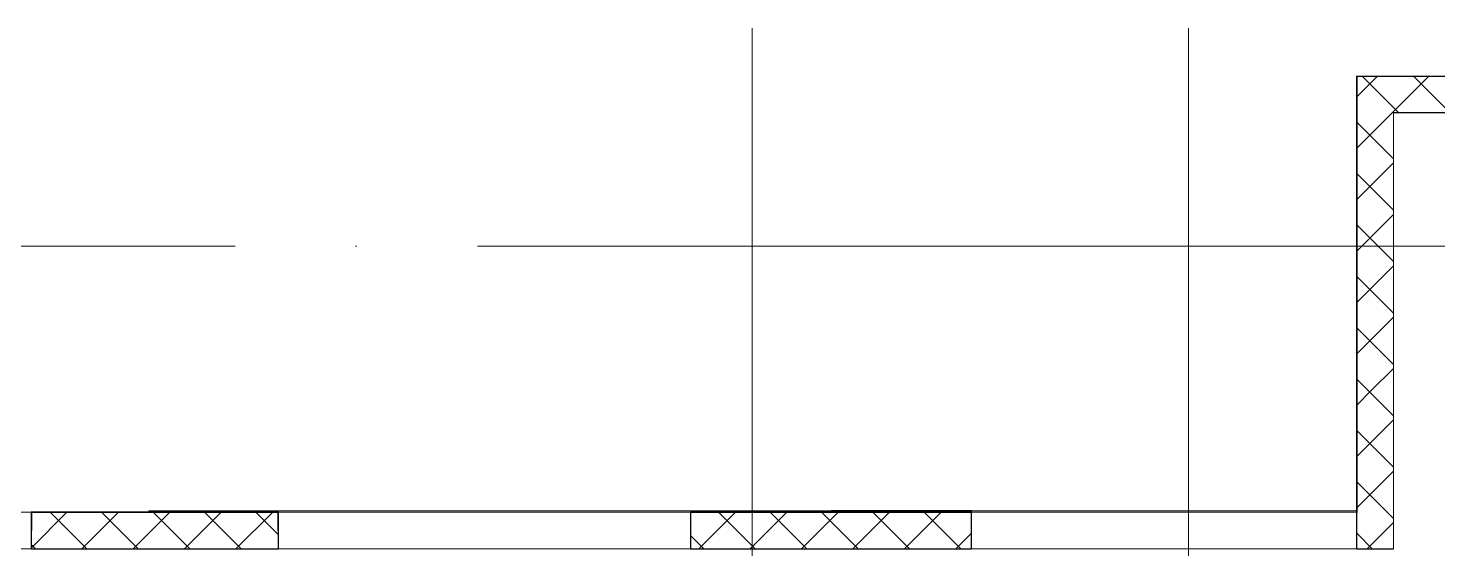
# Model space of a CAD drawing. Header units: millimetres. Extents: x -87434 to 499450, y -468665 to 122144.
# Drawn here: x 258158 to 263974, y -2415 to -265 of the extents above; entities that cross this region are included whole.
import ezdxf

# ---------------------------------------------------------------- set-up
doc = ezdxf.new("R2010")
doc.units = ezdxf.units.MM
doc.linetypes.add('ADSK_Линия сетки', pattern=[25, 20, -2.5, 0, -2.5])
for name, color, linetype, lineweight in [('Оси', 252, 'Continuous', 9), ('Стены внутренние', 7, 'Continuous', 18), ('Стены наружные', 7, 'Continuous', 18), ('Стены штриховка', 252, 'Continuous', 9)]:
    doc.layers.add(name, color=color, linetype=linetype, lineweight=lineweight)

# ---------------------------------------------------------------- blocks, each defined once
blk = doc.blocks.new('3 этаж')
at = {"layer": 'Оси', "color": 251, "linetype": 'ADSK_Линия сетки', "ltscale": 200, "true_color": 0x636466}
for p, q in [((261145.8, -263.4), (261145.8, -31389.6)), ((262945.8, -263.4), (262945.8, -31389.6)), ((314013.1, -1163.4), (237073.5, -1163.4))]:
    blk.add_line(p, q, dxfattribs=at)
at = {"layer": 'Стены внутренние', "color": 251, "lineweight": 30, "true_color": 0x636466}
for p, q in [((263638.8, -461.4), (265095.8, -461.4)), ((263638.8, -461.4), (263638.8, -2413.4)), ((265095.8, -613.4), (263790.8, -613.4)), ((259190.8, -2261.4), (258170.8, -2261.4)), ((258170.8, -2261.4), (258170.8, -2413.4)), ((259190.8, -2413.4), (259190.8, -2261.4)), ((262050.8, -2261.4), (260890.8, -2261.4)), ((260890.8, -2261.4), (260890.8, -2413.4)), ((262050.8, -2413.4), (262050.8, -2261.4)), ((258170.8, -2413.4), (259190.8, -2413.4)), ((260890.8, -2413.4), (262050.8, -2413.4)), ((263638.8, -2413.4), (263790.8, -2413.4))]:
    blk.add_line(p, q, dxfattribs=at)
at = {"layer": 'Стены внутренние', "color": 251, "linetype": 'Continuous', "lineweight": 9, "true_color": 0x636466}
for p, q in [((263641.2, -461.4), (263640.8, -462.1)), ((263640.8, -546), (263723.3, -463.4)), ((263813.1, -613.4), (263663.1, -463.4)), ((263785.4, -613.4), (263935.4, -463.4)), ((264025.2, -613.4), (263875.2, -463.4)), ((263640.8, -758.1), (263785.4, -613.4)), ((263790.8, -803.3), (263640.8, -653.3)), ((263640.8, -970.2), (263790.8, -820.2)), ((263790.8, -1015.4), (263640.8, -865.4)), ((263640.8, -1182.4), (263790.8, -1032.4)), ((263790.8, -1227.6), (263640.8, -1077.6)), ((263640.8, -1394.5), (263790.8, -1244.5)), ((263790.8, -1439.7), (263640.8, -1289.7)), ((263640.1, -1479.3), (263638.8, -1481.6)), ((263640.8, -1606.6), (263790.8, -1456.6)), ((263790.8, -1651.8), (263640.8, -1501.8)), ((263698.1, -1761.4), (263790.8, -1668.7)), ((263688.3, -1761.4), (263640.8, -1714)), ((263640.8, -1818.7), (263698.1, -1761.4)), ((263790.8, -1864), (263688.3, -1761.4)), ((263640.8, -1886.9), (263638.8, -1883.4)), ((263640.8, -2030.9), (263790.8, -1880.9)), ((263790.8, -2076.1), (263640.8, -1926.1)), ((263640.8, -2243), (263790.8, -2093)), ((263790.8, -2288.2), (263640.8, -2138.2)), ((258171.3, -2409.2), (258317, -2263.4)), ((258400.6, -2413.4), (258250.6, -2263.4)), ((258344.3, -2263.4), (258343.1, -2261.4)), ((258379.2, -2413.4), (258529.2, -2263.4)), ((258612.7, -2413.4), (258462.7, -2263.4)), ((258591.3, -2413.4), (258741.3, -2263.4)), ((258824.8, -2413.4), (258674.8, -2263.4)), ((258803.4, -2413.4), (258953.4, -2263.4)), ((259037, -2413.4), (258887, -2263.4)), ((259015.6, -2413.4), (259165.6, -2263.4)), ((259190.8, -2355.1), (259099.1, -2263.4)), ((260924.8, -2413.4), (261074.8, -2263.4)), ((261158.3, -2413.4), (261008.3, -2263.4)), ((261136.9, -2413.4), (261286.9, -2263.4)), ((261159.9, -2263.4), (261158.7, -2261.4)), ((261370.4, -2413.4), (261220.4, -2263.4)), ((261349, -2413.4), (261499, -2263.4)), ((261582.5, -2413.4), (261432.5, -2263.4)), ((261561.2, -2413.4), (261711.2, -2263.4)), ((261794.7, -2413.4), (261644.7, -2263.4)), ((261773.3, -2413.4), (261923.3, -2263.4)), ((262006.8, -2413.4), (261856.8, -2263.4)), ((263682.5, -2413.4), (263790.8, -2305.1)), ((260946.2, -2413.4), (260890.8, -2358.1)), ((261985.4, -2413.4), (262050.8, -2348.1)), ((263640.8, -2350.4), (263638.8, -2348.4)), ((263703.9, -2413.4), (263640.8, -2350.4)), ((258188.4, -2413.4), (258171.2, -2396.2))]:
    blk.add_line(p, q, dxfattribs=at)
at = {"layer": 'Стены внутренние', "color": 251, "true_color": 0x636466}
for p, q in [((263790.8, -613.4), (263790.8, -2413.4)), ((256420.8, -2261.4), (258170.8, -2261.4)), ((259190.8, -2261.4), (260890.8, -2261.4)), ((262050.8, -2261.4), (263638.8, -2261.4)), ((258170.8, -2413.4), (256420.8, -2413.4)), ((260890.8, -2413.4), (259190.8, -2413.4)), ((263638.8, -2413.4), (262050.8, -2413.4))]:
    blk.add_line(p, q, dxfattribs=at)
at = {"layer": 'Стены наружные', "color": 251, "true_color": 0x636466}
for p, q in [((258655.8, -2256.4), (261470.8, -2256.4)), ((258655.8, -2261.4), (258655.8, -2256.4)), ((258680.8, -2261.4), (258680.8, -2256.4)), ((258700.8, -2261.4), (258700.8, -2256.4)), ((262050.8, -2256.4), (263638.8, -2256.4))]:
    blk.add_line(p, q, dxfattribs=at)
at = {"layer": 'Стены наружные', "color": 251, "lineweight": 30, "true_color": 0x636466}
for p, q in [((262050.8, -2256.4), (261470.8, -2256.4)), ((261470.8, -2256.4), (261470.8, -2261.4)), ((262050.8, -2261.4), (262050.8, -2256.4))]:
    blk.add_line(p, q, dxfattribs=at)
at = {"layer": 'Стены штриховка', "color": 251, "true_color": 0x636466}
for p, q in [((263638.8, -463.4), (265093.8, -463.4)), ((263640.8, -2263.4), (263640.8, -461.4)), ((259188.8, -2263.4), (258172.8, -2263.4)), ((258172.8, -2263.4), (258172.8, -2337.4)), ((259188.8, -2337.4), (259188.8, -2263.4)), ((262048.8, -2263.4), (260892.8, -2263.4)), ((260892.8, -2263.4), (260892.8, -2337.4)), ((262048.8, -2337.4), (262048.8, -2263.4)), ((263640.8, -2263.4), (263638.8, -2263.4)), ((258170.8, -2337.4), (258172.8, -2337.4)), ((259188.8, -2337.4), (259190.8, -2337.4)), ((260890.8, -2337.4), (260892.8, -2337.4)), ((262048.8, -2337.4), (262050.8, -2337.4))]:
    blk.add_line(p, q, dxfattribs=at)

msp = doc.modelspace()

# ---------------------------------------------------------------- block references
msp.add_blockref('3 этаж', (0, -2))

doc.saveas('drawing.dxf')
